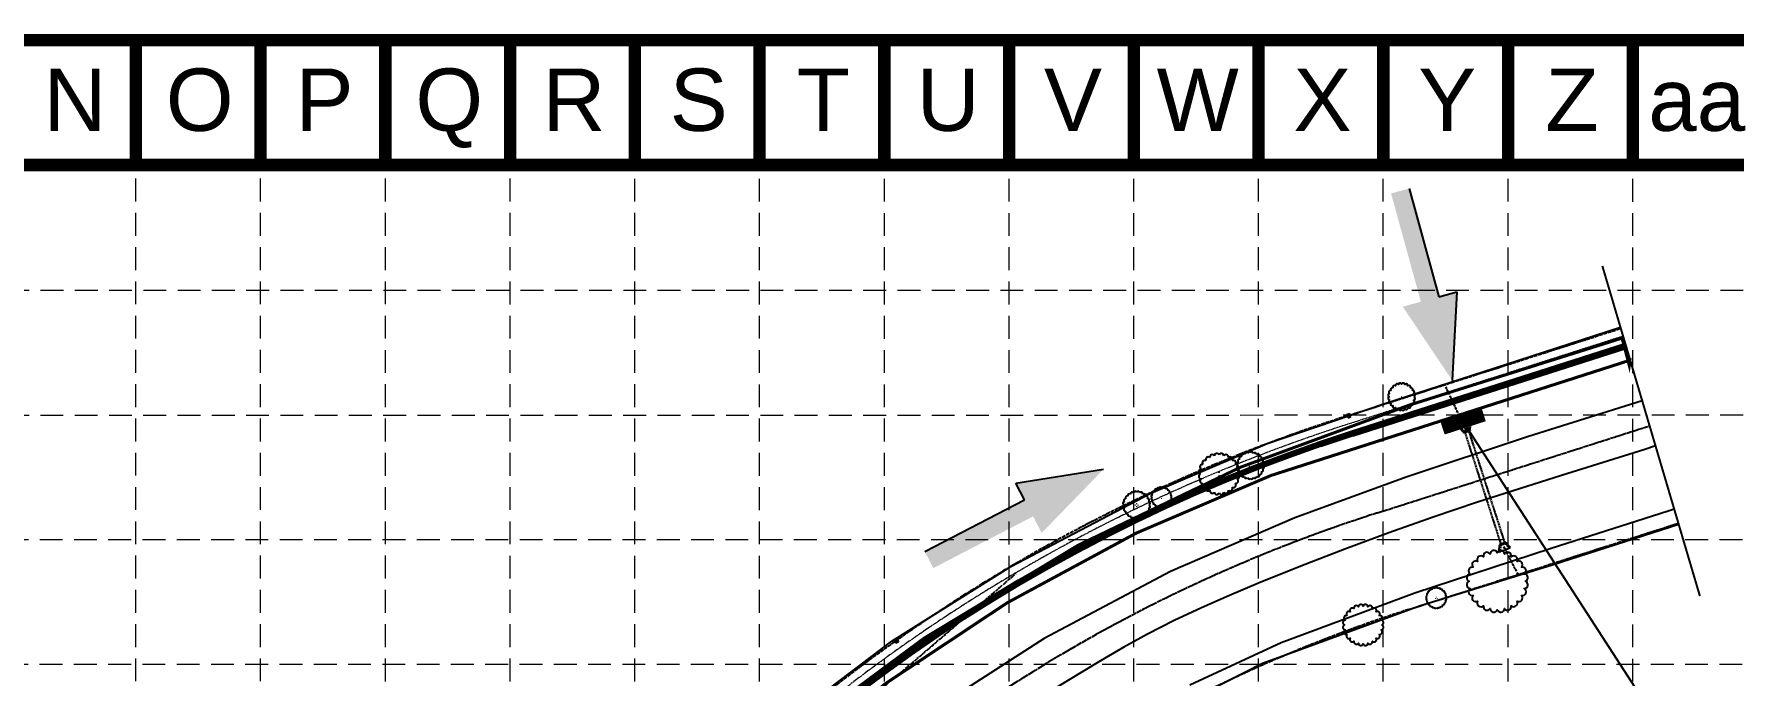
# Model space of a CAD drawing. Header units: inches. Extents: x 2605374 to 2607836, y 7034643 to 7038579.
# Drawn here: x 2606248 to 2607085, y 7038264 to 7038579 of the extents above; entities that cross this region are included whole.
import ezdxf
from ezdxf.enums import TextEntityAlignment as Align

# ---------------------------------------------------------------- set-up
doc = ezdxf.new("R2010")
doc.units = ezdxf.units.IN
doc.header["$MEASUREMENT"] = 0
for name, pattern in [('CENTER', [2.7, 2.5, -0.05, 0.1, -0.05]), ('DASHED', [0.8, 0.75, -0.05]), ('HIDDEN', [0.375, 0.25, -0.125]), ('PHANTOM', [2.1, 1.75, -0.05, 0.1, -0.05, 0.1, -0.05]), ('SCREEK', [1.04, 0.9, -0.035, 0, -0.035, 0, -0.035, 0, -0.035])]:
    doc.linetypes.add(name, pattern=pattern)
for name, color, linetype in [('ARROWS', 252, 'Continuous'), ('BASE', 7, 'Continuous'), ('CL', 7, 'CENTER'), ('DITCH', 7, 'SCREEK'), ('EASPH-PVMT', 7, 'Continuous'), ('ETEL', 33, 'DASHED'), ('EWAT', 150, 'DASHED'), ('EXSTSEW', 5, 'DASHED'), ('FENCEBW', 7, 'BWF'), ('GRID', 254, 'HIDDEN'), ('LIMITS OF DISTURBANCE', 1, 'HIDDEN'), ('PWAT', 4, 'Continuous'), ('ROW', 252, 'PHANTOM'), ('SILT FENCE', 200, 'Continuous'), ('TREE', 250, 'Continuous'), ('TREET', 250, 'Continuous')]:
    doc.layers.add(name, color=color, linetype=linetype)
doc.styles.get("Standard").update_dxf_attribs({"font": 'ARIAL.TTF'})
doc.styles.add('UTIL', font='romans.shx', dxfattribs={"width": 0.9})
doc.linetypes.add('ASPH-E', pattern='A,0.45,-0.05,0.9,[138,ltypeshp.shx,S=0.013,R=0,X=0,Y=0],0.45', length=1.85)
doc.linetypes.add('ASPH-E2', pattern='A,0.45,-0.05,0.9,[138,ltypeshp.shx,S=-0.013,R=0,X=0,Y=0],0.45', length=1.85)
doc.linetypes.add('BWF', pattern='A,0.9,-0.05,[135,ltypeshp.shx,S=0.03,R=0,X=0,Y=0],-0.05', length=1)
doc.linetypes.add('FIBER OPTIC', pattern='A,3,-0.14,["FIBER",UTIL,S=0.08,R=0,X=-0.1,Y=-0.04],-0.24,3,-0.14,["OPTIC",UTIL,S=0.08,R=0,X=-0.1,Y=-0.05],-0.24', length=6.76)

# ---------------------------------------------------------------- blocks, each defined once
blk = doc.blocks.new('treet')
at = {"layer": 'TREET', "const_width": 0.5}
blk.add_lwpolyline([(-0.25, 0, 1), (0.25, 0, 1)], format="xyb", close=True, dxfattribs=at)
blk = doc.blocks.new('A$C33723172')
at = {"layer": 'ARROWS', "color": 7}
for p, q in [((11.14, 24.49), (5.46, 10.23)), ((5.46, 10.23), (7.83, 9.28)), ((7.83, 9.28), (0, 0))]:
    blk.add_line(p, q, dxfattribs=at)
for points in [[(11.14, 24.49), (8.77, 25.44), (5.46, 10.23), (3.08, 11.17)], [(0.7, 12.12), (7.83, 9.28), (0, 0), (7.83, 9.28)]]:
    blk.add_solid(points, dxfattribs=at)

msp = doc.modelspace()

# ---------------------------------------------------------------- linework, layer by layer
at = {"color": 4}
for p, q in [((2607026.56, 7038423.22), (2607025.95, 7038425.13)), ((2606931.32, 7038392.74), (2606930.71, 7038394.65)), ((2606837, 7038359.87), (2606836.24, 7038361.72)), ((2606747.2, 7038316.31), (2606746.21, 7038318.06))]:
    msp.add_line(p, q, dxfattribs=at)
at = {"const_width": 1}
msp.add_lwpolyline([(2607020.08, 7038465.29), (2607068.09, 7038302.76)], dxfattribs=at)
at = {"layer": 'BASE', "color": 9}
msp.add_line((2605438.5, 7038515.02), (2607771.96, 7038515.02), dxfattribs=at)
at = {"layer": 'BASE', "const_width": 6.14}
for points in [[(2607833.37, 7034646.38), (2607833.37, 7038576.43), (2605377.09, 7038576.43), (2605377.09, 7034646.38)], [(2607771.96, 7034707.79), (2607771.96, 7038515.02), (2605438.5, 7038515.02), (2605438.5, 7034707.79)]]:
    msp.add_lwpolyline(points, close=True, dxfattribs=at)
for points in [[(2606298.19, 7038576.43), (2606298.19, 7038515.02)], [(2606359.6, 7038576.43), (2606359.6, 7038515.02)], [(2606421.01, 7038576.43), (2606421.01, 7038515.02)], [(2606482.42, 7038576.43), (2606482.42, 7038515.02)], [(2606543.82, 7038576.43), (2606543.82, 7038515.02)], [(2606605.23, 7038576.43), (2606605.23, 7038515.02)], [(2606666.64, 7038576.43), (2606666.64, 7038515.02)], [(2606728.04, 7038576.43), (2606728.04, 7038515.02)], [(2606789.45, 7038576.43), (2606789.45, 7038515.02)], [(2606850.86, 7038576.43), (2606850.86, 7038515.02)], [(2606912.26, 7038576.43), (2606912.26, 7038515.02)], [(2606973.67, 7038576.43), (2606973.67, 7038515.02)], [(2607035.08, 7038576.43), (2607035.08, 7038515.02)]]:
    msp.add_lwpolyline(points, dxfattribs=at)
at = {"layer": 'CL'}
msp.add_line((2606909.43, 7038343.74, 554.53), (2607043.33, 7038386.59, 554.53), dxfattribs=at)
msp.add_arc((2607142.28, 7037616.15, 554.53), 763.94, 107.74616, 180.94616, dxfattribs=at)
at = {"layer": 'DITCH'}
for p, q in [((2606942.91, 7038405.71), (2606953.05, 7038384.16)), ((2606971.45, 7038327.18), (2606978.69, 7038313.08)), ((2606680.4, 7038269.87), (2606731.46, 7038313.88)), ((2606625.21, 7038224.2), (2606680.4, 7038269.87))]:
    msp.add_line(p, q, dxfattribs=at)
at = {"layer": 'EASPH-PVMT', "linetype": 'ASPH-E'}
for p, q in [((2607039.71, 7038398.83), (2606983.3, 7038381.21)), ((2606983.3, 7038381.21), (2606923.45, 7038361.26)), ((2606923.45, 7038361.26), (2606868.69, 7038341.34)), ((2606868.69, 7038341.34), (2606807.54, 7038314.86)), ((2606807.54, 7038314.86), (2606745.25, 7038281.84)), ((2606745.25, 7038281.84), (2606694.61, 7038249.13))]:
    msp.add_line(p, q, dxfattribs=at)
at = {"layer": 'EASPH-PVMT', "linetype": 'ASPH-E2'}
for p, q in [((2607046.26, 7038376.67), (2607041.06, 7038374.97)), ((2607020.54, 7038368.49), (2606999.99, 7038362.1)), ((2607041.06, 7038374.97), (2607020.54, 7038368.49)), ((2606999.99, 7038362.1), (2606979.34, 7038355.63)), ((2606979.34, 7038355.63), (2606958.16, 7038348.8)), ((2606958.16, 7038348.8), (2606936.73, 7038341.6)), ((2606936.73, 7038341.6), (2606914.99, 7038333.95)), ((2606893.26, 7038325.9), (2606871.7, 7038317.55)), ((2606914.99, 7038333.95), (2606893.26, 7038325.9)), ((2606871.7, 7038317.55), (2606850.86, 7038309.13)), ((2606850.86, 7038309.13), (2606836.51, 7038303.11)), ((2606836.51, 7038303.11), (2606822.72, 7038297.03)), ((2606822.72, 7038297.03), (2606809.32, 7038290.73)), ((2606796.18, 7038284.04), (2606784.49, 7038277.58)), ((2606809.32, 7038290.73), (2606796.18, 7038284.04)), ((2606784.49, 7038277.58), (2606773.02, 7038270.89)), ((2606773.02, 7038270.89), (2606761.93, 7038264.22)), ((2606761.93, 7038264.22), (2606751.38, 7038257.81))]:
    msp.add_line(p, q, dxfattribs=at)
at = {"layer": 'ETEL', "color": 252, "linetype": 'FIBER OPTIC'}
for p, q in [((2606994.96, 7038326.4), (2607052.5, 7038344.66)), ((2607052.5, 7038344.66), (2607055.43, 7038345.65)), ((2606927.78, 7038304.35), (2606994.96, 7038326.4)), ((2606861.98, 7038279.83), (2606927.78, 7038304.35)), ((2606817.08, 7038259.09), (2606861.98, 7038279.83))]:
    msp.add_line(p, q, dxfattribs=at)
at = {"layer": 'ETEL', "color": 252}
for p, q in [((2606671.52, 7038280.88), (2606673.56, 7038280.29)), ((2606672.83, 7038281.6), (2606672.24, 7038279.57))]:
    msp.add_line(p, q, dxfattribs=at)
msp.add_lwpolyline([(2606671.52, 7038280.88), (2606672.83, 7038281.6), (2606673.56, 7038280.29), (2606672.24, 7038279.57)], close=True, dxfattribs=at)
at = {"layer": 'EWAT', "color": 145, "lineweight": 18}
msp.add_line((2607030.3, 7038430.72), (2606895.41, 7038387.55), dxfattribs=at)
msp.add_arc((2607142.13, 7037616.25), 809.8, 107.73854, 180.95381, dxfattribs=at)
at = {"layer": 'EXSTSEW'}
for p, q in [((2606949.34, 7038385.9), (2606949.69, 7038386.25)), ((2606949.34, 7038385.9), (2606951.51, 7038383.73)), ((2606949.69, 7038386.25), (2606955.1, 7038387.93)), ((2606949.69, 7038386.25), (2606952.06, 7038383.88)), ((2606951.51, 7038383.73), (2606954.85, 7038384.68)), ((2606954.14, 7038384.48), (2606972.15, 7038328.49)), ((2606954.29, 7038384.52), (2606955.1, 7038387.93)), ((2606954.85, 7038384.68), (2606955.59, 7038387.82)), ((2606954.85, 7038384.68), (2606955.01, 7038384.11)), ((2606955.1, 7038387.93), (2606955.59, 7038387.82)), ((2606951.68, 7038383.15), (2606951.51, 7038383.73)), ((2606951.68, 7038383.15), (2606954.99, 7038384.1)), ((2606952.22, 7038383.93), (2606970.28, 7038327.77)), ((2606969.51, 7038327.48), (2606968.85, 7038324.63)), ((2606972.55, 7038329.29), (2606969.3, 7038328.04)), ((2606969.3, 7038328.04), (2606969.51, 7038327.48)), ((2606970.08, 7038327.7), (2606969.34, 7038324.51)), ((2606969.34, 7038324.51), (2606974.46, 7038326.43)), ((2606972.76, 7038328.73), (2606969.51, 7038327.48)), ((2606974.46, 7038326.43), (2606972.24, 7038328.52)), ((2606972.55, 7038329.29), (2606972.76, 7038328.73)), ((2606974.8, 7038326.79), (2606972.75, 7038328.72)), ((2606974.46, 7038326.43), (2606974.8, 7038326.79)), ((2606968.85, 7038324.63), (2606969.34, 7038324.51))]:
    msp.add_line(p, q, dxfattribs=at)
at = {"layer": 'FENCEBW'}
for p, q in [((2606972.37, 7038416.7), (2607028.97, 7038435.2)), ((2606912.57, 7038397.39), (2606972.37, 7038416.7)), ((2606855.01, 7038377.83), (2606912.57, 7038397.39)), ((2606797.8, 7038353.5), (2606855.01, 7038377.83)), ((2606728.94, 7038317.32), (2606797.8, 7038353.5)), ((2607053.65, 7038336.62), (2606995.35, 7038317.92)), ((2607057.7, 7038337.94), (2607053.65, 7038336.62)), ((2606670.35, 7038280.58), (2606728.94, 7038317.32)), ((2606995.35, 7038317.92), (2606930.15, 7038297.73)), ((2606930.15, 7038297.73), (2606864.65, 7038273.88)), ((2606613.79, 7038237.86), (2606670.35, 7038280.58)), ((2606852.81, 7038269.58), (2606809.67, 7038247.55)), ((2606864.65, 7038273.88), (2606852.81, 7038269.58))]:
    msp.add_line(p, q, dxfattribs=at)
at = {"layer": 'GRID', "color": 252, "linetype": 'HIDDEN', "lineweight": 0, "ltscale": 45}
for p, q in [((2606298.19, 7034953.3), (2606298.19, 7038515.02)), ((2606359.6, 7034953.29), (2606359.6, 7038515.02)), ((2606421.01, 7034953.28), (2606421.01, 7038515.02)), ((2606482.42, 7034953.27), (2606482.42, 7038515.02)), ((2606543.82, 7034953.26), (2606543.82, 7038515.02)), ((2606605.23, 7034953.25), (2606605.23, 7038515.02)), ((2606666.64, 7034953.24), (2606666.64, 7038515.02)), ((2606728.04, 7034953.23), (2606728.04, 7038515.02)), ((2606789.45, 7034953.23), (2606789.45, 7038515.02)), ((2606850.86, 7034953.22), (2606850.86, 7038515.02)), ((2606912.26, 7034953.21), (2606912.26, 7038515.02)), ((2606973.67, 7034953.2), (2606973.67, 7038515.02)), ((2607035.08, 7034953.19), (2607035.08, 7038515.02)), ((2605441.29, 7038453.2), (2607770.95, 7038453.51)), ((2605441.24, 7038391.62), (2607770.95, 7038392.1)), ((2605440.9, 7038330.4), (2607771.96, 7038330.8)), ((2605440.82, 7038269.05), (2607771.96, 7038269.39))]:
    msp.add_line(p, q, dxfattribs=at)
at = {"layer": 'LIMITS OF DISTURBANCE', "ltscale": 30, "const_width": 1.5}
msp.add_lwpolyline([(2606358.31, 7036893.25), (2606342.82, 7037642.53, -0.304823), (2606856.97, 7038362.13), (2607033.63, 7038418.86), (2607033.31, 7038416.39), (2607029.78, 7038429.77), (2606925.19, 7038396.83, 0.095427), (2606615.15, 7038229.31), (2606608.68, 7038233.7), (2606599.67, 7038224.92), (2606604.52, 7038219.61), (2606566.65, 7038181.98), (2606561.56, 7038185.67), (2606544.24, 7038168.82), (2606547.94, 7038163.97), (2606491.74, 7038096.19, 0.16235), (2606333.8, 7037689.47), (2606330.32, 7037625.52), (2606338.83, 7037097.33), (2606344.01, 7036849.37)], format="xyb", dxfattribs=at)
at = {"layer": 'LIMITS OF DISTURBANCE', "color": 2, "linetype": 'Continuous', "ltscale": 30, "const_width": 7}
msp.add_lwpolyline([(2606961.63, 7038392.18), (2606941.36, 7038385.63)], dxfattribs=at)
at = {"layer": 'LIMITS OF DISTURBANCE', "color": 7, "linetype": 'Continuous', "ltscale": 30}
msp.add_lwpolyline([(2606951.21, 7038389.01), (2607083.06, 7038185.36)], dxfattribs=at)
at = {"layer": 'PWAT', "color": 4, "lineweight": 200}
msp.add_line((2606896.93, 7038382.79, 554.53), (2607031.71, 7038425.92, 554.53), dxfattribs=at)
msp.add_arc((2607142.28, 7037616.15, 554.53), 804.94, 107.74616, 180.94616, dxfattribs=at)
at = {"layer": 'ROW'}
for p, q in [((2606894.19, 7038391.36, 554.53), (2607029.16, 7038434.56, 554.53)), ((2606924.67, 7038296.12, 554.53), (2607057.5, 7038338.63, 554.53))]:
    msp.add_line(p, q, dxfattribs=at)
msp.add_lwpolyline([(2606896.29, 7038391.12), (2606895.73, 7038392.52), (2606894.34, 7038391.96), (2606894.89, 7038390.57)], close=True, dxfattribs=at)
for radius in [813.94, 713.94]:
    msp.add_arc((2607142.28, 7037616.15, 554.53), radius, 107.74616, 180.94616, dxfattribs=at)
at = {"layer": 'TREE'}
for points in [[(2606927.4, 7038400.89, 0.836526), (2606927.19, 7038402.49, 0.836526), (2606926.57, 7038403.98, 0.836526), (2606925.59, 7038405.26, 0.836526), (2606924.31, 7038406.24, 0.836526), (2606922.82, 7038406.86, 0.832239), (2606921.27, 7038407.11, 0.832239), (2606919.73, 7038406.86, 0.836526), (2606918.24, 7038406.24, 0.836526), (2606916.96, 7038405.26, 0.836526), (2606915.97, 7038403.98, 0.836526), (2606915.36, 7038402.49, 0.836526), (2606915.15, 7038400.89, 0.836526), (2606915.36, 7038399.29, 0.836526), (2606915.97, 7038397.8, 0.836526), (2606916.96, 7038396.52, 0.836526), (2606918.24, 7038395.54, 0.836526), (2606919.73, 7038394.92, 0.832239), (2606921.27, 7038394.67, 0.832239), (2606922.82, 7038394.92, 0.836526), (2606924.31, 7038395.54, 0.836526), (2606925.59, 7038396.52, 0.836526), (2606926.57, 7038397.8, 0.836526), (2606927.19, 7038399.29, 0.836526)], [(2606982.14, 7038310.03, 0.836526), (2606981.67, 7038313.62, 0.836526), (2606980.28, 7038316.98, 0.836526), (2606978.07, 7038319.86, 0.836526), (2606975.19, 7038322.07, 0.836526), (2606971.84, 7038323.45, 0.832239), (2606968.36, 7038324.02, 0.832239), (2606964.88, 7038323.45, 0.836526), (2606961.53, 7038322.07, 0.836526), (2606958.65, 7038319.86, 0.836526), (2606956.44, 7038316.98, 0.836526), (2606955.05, 7038313.62, 0.836526), (2606954.58, 7038310.03, 0.836526), (2606955.05, 7038306.43, 0.836526), (2606956.44, 7038303.08, 0.836526), (2606958.65, 7038300.2, 0.836526), (2606961.53, 7038297.99, 0.836526), (2606964.88, 7038296.6, 0.832239), (2606968.36, 7038296.04, 0.832239), (2606971.84, 7038296.6, 0.836526), (2606975.19, 7038297.99, 0.836526), (2606978.07, 7038300.2, 0.836526), (2606980.28, 7038303.08, 0.836526), (2606981.67, 7038306.43, 0.836526)], [(2606911.52, 7038288.53, 0.836526), (2606911.2, 7038290.93, 0.836526), (2606910.27, 7038293.16, 0.836526), (2606908.8, 7038295.08, 0.836526), (2606906.88, 7038296.56, 0.836526), (2606904.65, 7038297.48, 0.832239), (2606902.33, 7038297.86, 0.832239), (2606900.01, 7038297.48, 0.836526), (2606897.78, 7038296.56, 0.836526), (2606895.86, 7038295.08, 0.836526), (2606894.38, 7038293.16, 0.836526), (2606893.46, 7038290.93, 0.836526), (2606893.14, 7038288.53, 0.836526), (2606893.46, 7038286.13, 0.836526), (2606894.38, 7038283.9, 0.836526), (2606895.86, 7038281.98, 0.836526), (2606897.78, 7038280.5, 0.836526), (2606900.01, 7038279.58, 0.832239), (2606902.33, 7038279.2, 0.832239), (2606904.65, 7038279.58, 0.836526), (2606906.88, 7038280.5, 0.836526), (2606908.8, 7038281.98, 0.836526), (2606910.27, 7038283.9, 0.836526), (2606911.2, 7038286.13, 0.836526)]]:
    msp.add_lwpolyline(points, format="xyb", close=True, dxfattribs=at)
for centre, major_axis, start_param, end_param in [((2606823.21, 7038366.33), (-0.869, 0.869), -1.00054, 1.785938), ((2606824.38, 7038368.36), (-0.869, 0.869), -1.26234, 1.524139), ((2606826.04, 7038370.02), (-0.869, 0.869), -1.524139, 1.26234), ((2606828.06, 7038371.19), (0.869, 0.869), 6.068043, 8.854522), ((2606830.29, 7038371.83), (0.844, 0.844), 5.840943, 8.61731), ((2606832.54, 7038371.83), (-0.844, 0.844), 3.94906, 6.725428), ((2606834.77, 7038371.19), (-0.869, 0.869), 3.711849, 6.498327), ((2606836.8, 7038370.02), (0.869, 0.869), 5.020846, 7.807324), ((2606838.45, 7038368.36), (0.869, 0.869), 4.759046, 7.545525), ((2606839.63, 7038366.33), (0.869, 0.869), 4.497247, 7.283726), ((2606840.99, 7038367.83), (0.579, 0.579), 0.832055, 3.618534), ((2606841.39, 7038369.34), (0.579, 0.579), 0.570256, 3.356735), ((2606842.17, 7038370.69), (0.579, 0.579), 0.308457, 3.094935), ((2606843.28, 7038371.79), (0.579, 0.579), 0.046657, 2.833136), ((2606844.63, 7038372.57), (-0.579, 0.579), 4.497247, 7.283726), ((2606846.12, 7038373), (-0.563, 0.563), 4.270146, 7.046514), ((2606847.62, 7038373), (0.563, 0.563), 5.519856, 8.296224), ((2606849.1, 7038372.57), (0.579, 0.579), 5.282645, 8.069124), ((2606850.45, 7038371.79), (-0.579, 0.579), 3.450049, 6.236528), ((2606851.56, 7038370.69), (-0.579, 0.579), 3.18825, 5.974729), ((2606852.34, 7038369.34), (-0.579, 0.579), 2.926451, 5.712929), ((2606852.74, 7038367.83), (-0.579, 0.579), 2.664651, 5.45113), ((2606822.6, 7038364.07), (-0.869, 0.869), -0.738741, 2.047738), ((2606822.6, 7038361.73), (0.869, 0.869), 1.093855, 3.880334), ((2606823.21, 7038359.47), (0.869, 0.869), 1.355654, 4.142133), ((2606839.63, 7038359.47), (-0.869, 0.869), 2.141052, 4.927531), ((2606840.99, 7038366.27), (0.579, 0.579), 1.093855, 3.880334), ((2606840.23, 7038364.07), (0.869, 0.869), 4.235447, 7.021926), ((2606840.23, 7038361.73), (-0.869, 0.869), 2.402852, 5.18933), ((2606841.39, 7038364.76), (0.579, 0.579), 1.355654, 4.142133), ((2606842.17, 7038363.41), (-0.579, 0.579), 0.046657, 2.833136), ((2606843.28, 7038362.3), (-0.579, 0.579), 0.308457, 3.094935), ((2606844.63, 7038361.52), (-0.579, 0.579), 0.570256, 3.356735), ((2606846.12, 7038361.1), (-0.563, 0.563), 0.807468, 3.583835), ((2606847.62, 7038361.1), (0.563, 0.563), 2.69935, 5.475718), ((2606849.1, 7038361.52), (0.579, 0.579), 2.926451, 5.712929), ((2606850.45, 7038362.3), (0.579, 0.579), 3.18825, 5.974729), ((2606851.56, 7038363.41), (0.579, 0.579), 3.450049, 6.236528), ((2606852.34, 7038364.76), (-0.579, 0.579), 2.141052, 4.927531), ((2606852.74, 7038366.27), (-0.579, 0.579), 2.402852, 5.18933), ((2606786.11, 7038351.24), (0.579, 0.579), 0.308457, 3.094935), ((2606787.22, 7038352.34), (0.579, 0.579), 0.046657, 2.833136), ((2606788.57, 7038353.12), (-0.579, 0.579), 4.497247, 7.283726), ((2606790.06, 7038353.55), (-0.563, 0.563), 4.270146, 7.046514), ((2606791.56, 7038353.55), (0.563, 0.563), 5.519856, 8.296224), ((2606793.04, 7038353.12), (0.579, 0.579), 5.282645, 8.069124), ((2606794.39, 7038352.34), (-0.579, 0.579), 3.450049, 6.236528), ((2606795.5, 7038351.24), (-0.579, 0.579), 3.18825, 5.974729), ((2606798.64, 7038351.91), (-0.435, 0.435), -0.738741, 2.047738), ((2606798.64, 7038350.74), (0.435, 0.435), 1.093855, 3.880334), ((2606798.94, 7038353.04), (0.435, 0.435), 0.570256, 3.356735), ((2606799.53, 7038354.06), (-0.435, 0.435), -1.26234, 1.524139), ((2606800.35, 7038354.89), (-0.435, 0.435), -1.524139, 1.26234), ((2606801.37, 7038355.47), (-0.435, 0.435), 4.497247, 7.283726), ((2606802.48, 7038355.79), (0.422, 0.422), 5.840943, 8.61731), ((2606803.61, 7038355.79), (-0.422, 0.422), 3.94906, 6.725428), ((2606804.72, 7038355.47), (0.435, 0.435), 5.282645, 8.069124), ((2606805.73, 7038354.89), (0.435, 0.435), 5.020846, 7.807324), ((2606806.56, 7038354.06), (0.435, 0.435), 4.759046, 7.545525), ((2606807.15, 7038353.04), (-0.435, 0.435), 2.926451, 5.712929), ((2606807.45, 7038351.91), (0.435, 0.435), 4.235447, 7.021926), ((2606807.45, 7038350.74), (-0.435, 0.435), 2.402852, 5.18933), ((2606824.38, 7038357.44), (0.869, 0.869), 1.617454, 4.403932), ((2606826.04, 7038355.78), (-0.869, 0.869), 0.308457, 3.094935), ((2606828.06, 7038354.61), (-0.869, 0.869), 0.570256, 3.356735), ((2606830.29, 7038353.97), (-0.844, 0.844), 0.807468, 3.583835), ((2606832.54, 7038353.97), (0.844, 0.844), 2.69935, 5.475718), ((2606834.77, 7038354.61), (0.869, 0.869), 2.926451, 5.712929), ((2606836.8, 7038355.78), (0.869, 0.869), 3.18825, 5.974729), ((2606838.45, 7038357.44), (-0.869, 0.869), 1.879253, 4.665732), ((2606784.93, 7038348.38), (0.579, 0.579), 0.832055, 3.618534), ((2606784.93, 7038346.82), (0.579, 0.579), 1.093855, 3.880334), ((2606785.33, 7038349.89), (0.579, 0.579), 0.570256, 3.356735), ((2606785.33, 7038345.31), (0.579, 0.579), 1.355654, 4.142133), ((2606786.11, 7038343.96), (-0.579, 0.579), 0.046657, 2.833136), ((2606787.22, 7038342.85), (-0.579, 0.579), 0.308457, 3.094935), ((2606794.39, 7038342.85), (0.579, 0.579), 3.18825, 5.974729), ((2606795.5, 7038343.96), (0.579, 0.579), 3.450049, 6.236528), ((2606796.28, 7038349.89), (-0.579, 0.579), 2.926451, 5.712929), ((2606796.28, 7038345.31), (-0.579, 0.579), 2.141052, 4.927531), ((2606796.68, 7038348.38), (-0.579, 0.579), 2.664651, 5.45113), ((2606796.68, 7038346.82), (-0.579, 0.579), 2.402852, 5.18933), ((2606798.94, 7038349.61), (-0.435, 0.435), -0.215142, 2.571337), ((2606799.53, 7038348.6), (-0.435, 0.435), 0.046657, 2.833136), ((2606800.35, 7038347.77), (0.435, 0.435), 1.879253, 4.665732), ((2606801.37, 7038347.18), (0.435, 0.435), 2.141052, 4.927531), ((2606802.48, 7038346.86), (-0.422, 0.422), 0.807468, 3.583835), ((2606803.61, 7038346.86), (0.422, 0.422), 2.69935, 5.475718), ((2606804.72, 7038347.18), (-0.435, 0.435), 1.355654, 4.142133), ((2606805.73, 7038347.77), (-0.435, 0.435), 1.617454, 4.403932), ((2606806.56, 7038348.6), (0.435, 0.435), 3.450049, 6.236528), ((2606807.15, 7038349.61), (0.435, 0.435), 3.711849, 6.498327), ((2606788.57, 7038342.07), (-0.579, 0.579), 0.570256, 3.356735), ((2606790.06, 7038341.65), (-0.563, 0.563), 0.807468, 3.583835), ((2606791.56, 7038341.65), (0.563, 0.563), 2.69935, 5.475718), ((2606793.04, 7038342.07), (0.579, 0.579), 2.926451, 5.712929), ((2606933.93, 7038302.43), (-0.435, 0.435), -0.738741, 2.047738), ((2606933.93, 7038301.26), (0.435, 0.435), 1.093855, 3.880334), ((2606934.24, 7038303.56), (0.435, 0.435), 0.570256, 3.356735), ((2606934.24, 7038300.13), (-0.435, 0.435), -0.215142, 2.571337), ((2606934.82, 7038304.58), (-0.435, 0.435), -1.26234, 1.524139), ((2606935.65, 7038305.41), (-0.435, 0.435), -1.524139, 1.26234), ((2606936.66, 7038305.99), (-0.435, 0.435), 4.497247, 7.283726), ((2606937.78, 7038306.31), (0.422, 0.422), 5.840943, 8.61731), ((2606938.9, 7038306.31), (-0.422, 0.422), 3.94906, 6.725428), ((2606940.02, 7038305.99), (0.435, 0.435), 5.282645, 8.069124), ((2606941.03, 7038305.41), (0.435, 0.435), 5.020846, 7.807324), ((2606941.86, 7038304.58), (0.435, 0.435), 4.759046, 7.545525), ((2606942.44, 7038303.56), (-0.435, 0.435), 2.926451, 5.712929), ((2606942.44, 7038300.13), (0.435, 0.435), 3.711849, 6.498327), ((2606942.75, 7038302.43), (0.435, 0.435), 4.235447, 7.021926), ((2606942.75, 7038301.26), (-0.435, 0.435), 2.402852, 5.18933), ((2606934.82, 7038299.12), (-0.435, 0.435), 0.046657, 2.833136), ((2606935.65, 7038298.29), (0.435, 0.435), 1.879253, 4.665732), ((2606936.66, 7038297.7), (0.435, 0.435), 2.141052, 4.927531), ((2606937.78, 7038297.39), (-0.422, 0.422), 0.807468, 3.583835), ((2606938.9, 7038297.39), (0.422, 0.422), 2.69935, 5.475718), ((2606940.02, 7038297.7), (-0.435, 0.435), 1.355654, 4.142133), ((2606941.03, 7038298.29), (-0.435, 0.435), 1.617454, 4.403932), ((2606941.86, 7038299.12), (0.435, 0.435), 3.450049, 6.236528)]:
    msp.add_ellipse(centre, major_axis=major_axis, ratio=1, start_param=start_param, end_param=end_param, dxfattribs=at)

# ---------------------------------------------------------------- block references
at = {"layer": 'SILT FENCE', "color": 0, "ltscale": 30, "zscale": 3.6}
for p, xscale, yscale, rotation in [((2606946.18, 7038408.92), 3.599999998038328, 3.600000001024455, 37.12498396999953), ((2606774.53, 7038365.19), 3.59999999741379, 3.600000001696162, 139.1715233317427)]:
    msp.add_blockref('A$C33723172', p, dxfattribs=dict(at, xscale=xscale, yscale=yscale, rotation=rotation))
at = {"layer": 'TREET'}
for p, xscale, yscale, zscale in [((2606921.27, 7038400.82), 0.666399999987334, 0.6664000004529953, 0.6664), ((2606968.36, 7038309.86), 1.499400000087917, 1.499400000087917, 1.4994), ((2606902.33, 7038288.42), 0.9996000002138317, 0.9995999997481704, 0.9996)]:
    msp.add_blockref('treet', p, dxfattribs=dict(at, xscale=xscale, yscale=yscale, zscale=zscale))
for p, xscale, yscale, zscale, rotation in [((2606846.87, 7038367.64), 0.6664000000113107, 0.6664000004529953, 0.08330000000001582, 181.6243307221133), ((2606831.42, 7038363.79), 0.9995999999282484, 0.9995999997481704, 0.0833, 191.776848976547), ((2606831.42, 7038361.79), 0.9995999999282484, 0.9995999997481704, 0.0833, 191.776848976547), ((2606846.29, 7038366.64), 0.6664000000113107, 0.6664000004529953, 0.08330000000001582, 181.6243307221133), ((2606847.44, 7038366.64), 0.6664000000113107, 0.6664000004529953, 0.08330000000001582, 181.6243307221133), ((2606803.04, 7038351.77), 0.4997999999641242, 0.4998000003397465, 0.0833, 191.776848976547), ((2606803.04, 7038350.77), 0.4997999999641242, 0.4998000003397465, 0.0833, 191.776848976547), ((2606790.14, 7038347.53), 0.6664028831354096, 0.6664028828963637, 0.08330036040306464, 191.776848961287), ((2606790.81, 7038348.19), 0.6664028831354096, 0.6664028828963637, 0.08330036040306464, 191.776848961287), ((2606790.81, 7038346.86), 0.6664028831354096, 0.6664028828963637, 0.08330036040306464, 191.776848961287), ((2606791.47, 7038347.53), 0.6664028831354096, 0.6664028828963637, 0.08330036040306464, 191.776848961287), ((2606937.91, 7038301.54), 0.4998000000084831, 0.4998000003397465, 0.08330000000001582, 181.6243307221133), ((2606938.34, 7038302.29), 0.4998000000084831, 0.4998000003397465, 0.08330000000001582, 181.6243307221133), ((2606938.77, 7038301.54), 0.4998000000084831, 0.4998000003397465, 0.08330000000001582, 181.6243307221133)]:
    msp.add_blockref('treet', p, dxfattribs=dict(at, xscale=xscale, yscale=yscale, zscale=zscale, rotation=rotation))

# ---------------------------------------------------------------- texts
at = {"layer": 'BASE'}
for s, height, p in [('N', 30.7, (2606268.24, 7038547.15)), ('O', 30.7, (2606329.64, 7038547.15)), ('P', 30.7, (2606391.05, 7038547.15)), ('Q', 30.7, (2606452.46, 7038547.15)), ('R', 30.7, (2606513.86, 7038547.15)), ('S', 30.7, (2606575.27, 7038547.15)), ('T', 30.7, (2606636.68, 7038547.15)), ('U', 30.7, (2606698.08, 7038547.15)), ('V', 30.7, (2606759.49, 7038547.15)), ('W', 30.7, (2606820.9, 7038547.15)), ('X', 30.7, (2606882.3, 7038547.15)), ('Y', 30.7, (2606943.71, 7038547.15)), ('Z', 30.7, (2607005.12, 7038547.15)), ('aa', 30.703, (2607066.53, 7038547.15))]:
    msp.add_text(s, height=height, dxfattribs=at).set_placement(p, align=Align.MIDDLE_CENTER)

doc.saveas('drawing.dxf')
